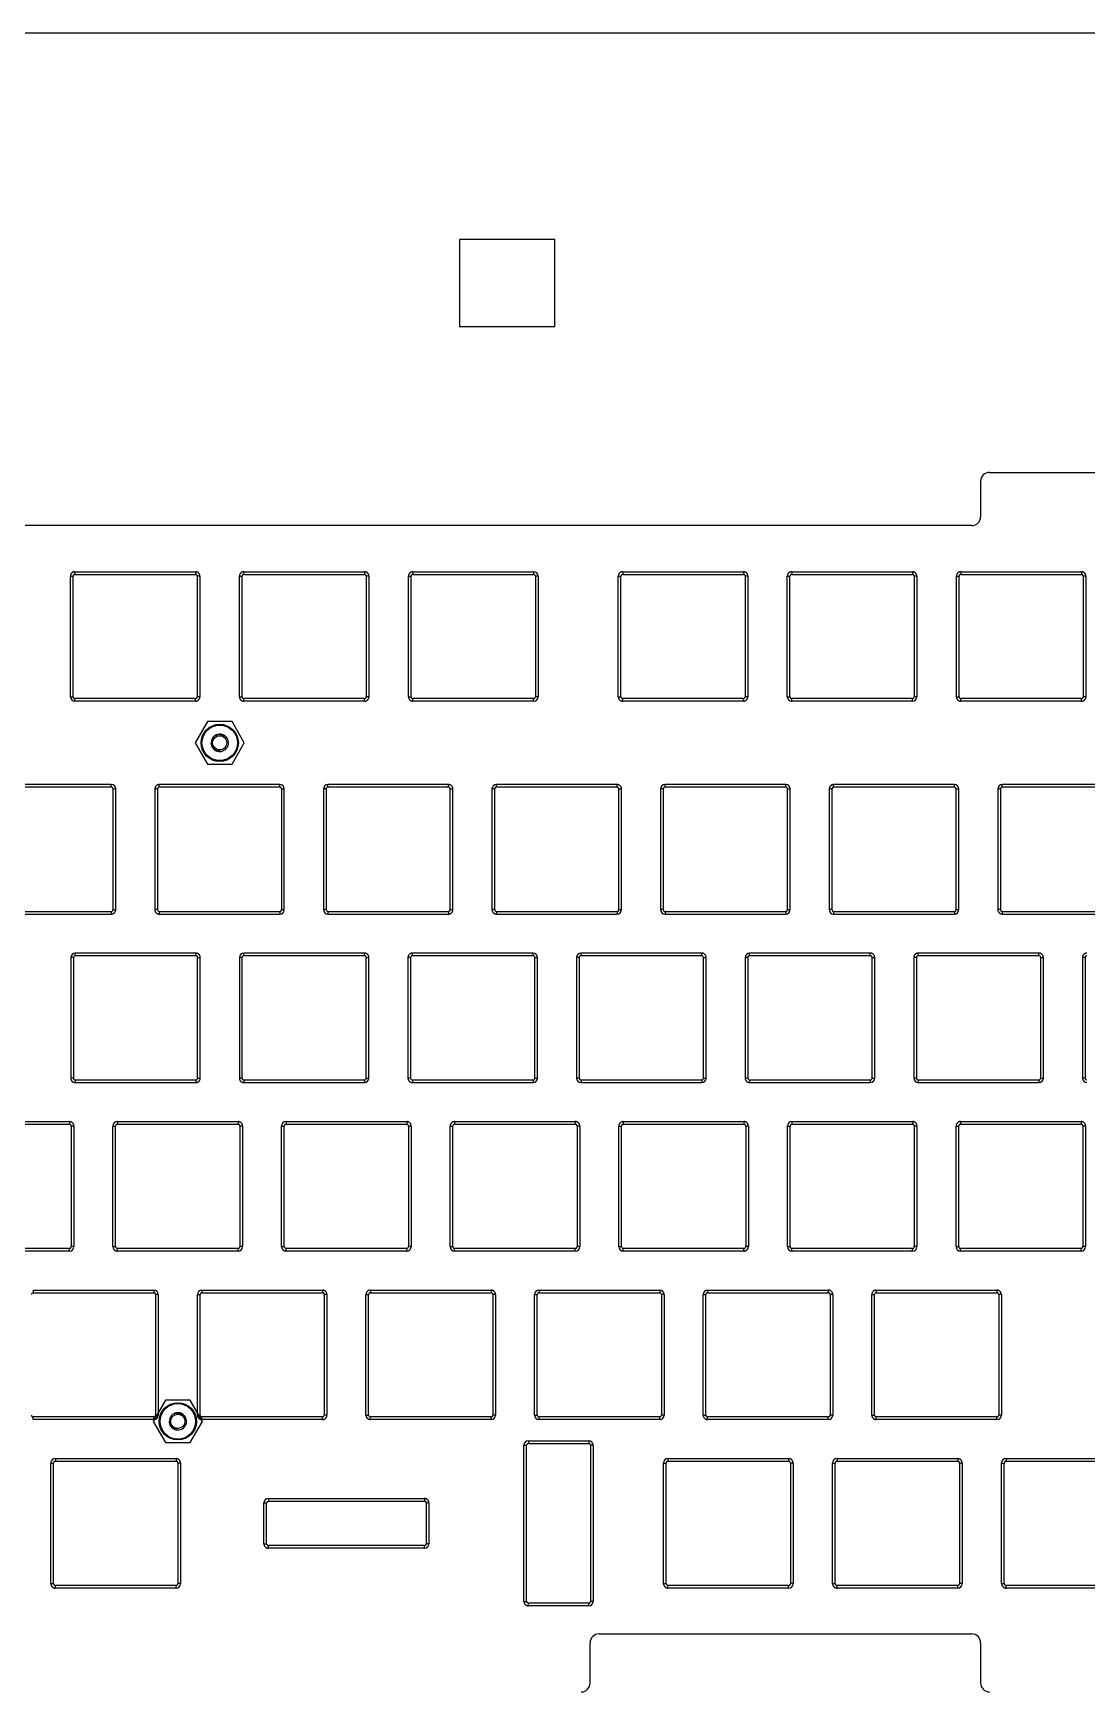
# Model space of a CAD drawing. Header units: inches. Extents: x -64 to 911, y 30 to 355.
# Drawn here: x 638.3 to 757.1, y 168.3 to 355.3 of the extents above; entities that cross this region are included whole.
import ezdxf

# ---------------------------------------------------------------- set-up
doc = ezdxf.new("R2010")
doc.units = ezdxf.units.IN
doc.layers.add('DEFAULT_2', color=8, linetype='Continuous')

msp = doc.modelspace()

# ---------------------------------------------------------------- linework, layer by layer
for p, q in [((746.09, 305.82), (808.09, 305.82)), ((745.09, 304.82), (745.09, 300.82)), ((656.59, 299.82), (611.09, 299.82)), ((744.09, 299.82), (656.59, 299.82)), ((642.52, 280.52), (642.52, 294.12)), ((642.52, 294.12), (642.82, 294.12)), ((642.82, 280.52), (642.82, 294.12)), ((643.02, 294.62), (643.02, 294.32)), ((643.02, 294.62), (656.62, 294.62)), ((643.02, 294.32), (656.62, 294.32)), ((656.62, 294.62), (656.62, 294.32)), ((656.82, 294.12), (656.82, 280.52)), ((657.12, 294.12), (656.82, 294.12)), ((657.12, 294.12), (657.12, 280.52)), ((661.57, 280.52), (661.57, 294.12)), ((661.57, 294.12), (661.87, 294.12)), ((661.87, 280.52), (661.87, 294.12)), ((662.07, 294.62), (662.07, 294.32)), ((662.07, 294.62), (675.67, 294.62)), ((662.07, 294.32), (675.67, 294.32)), ((675.67, 294.62), (675.67, 294.32)), ((675.87, 294.12), (675.87, 280.52)), ((676.17, 294.12), (675.87, 294.12)), ((676.17, 294.12), (676.17, 280.52)), ((680.62, 280.52), (680.62, 294.12)), ((680.62, 294.12), (680.92, 294.12)), ((680.92, 280.52), (680.92, 294.12)), ((681.12, 294.62), (681.12, 294.32)), ((681.12, 294.62), (694.72, 294.62)), ((681.12, 294.32), (694.72, 294.32)), ((694.72, 294.62), (694.72, 294.32)), ((694.92, 294.12), (694.92, 280.52)), ((695.22, 294.12), (694.92, 294.12)), ((695.22, 294.12), (695.22, 280.52)), ((704.26, 280.52), (704.26, 294.12)), ((704.26, 294.12), (704.56, 294.12)), ((704.56, 280.52), (704.56, 294.12)), ((704.76, 294.62), (704.76, 294.32)), ((704.76, 294.62), (718.36, 294.62)), ((704.76, 294.32), (718.36, 294.32)), ((718.36, 294.62), (718.36, 294.32)), ((718.56, 294.12), (718.56, 280.52)), ((718.86, 294.12), (718.56, 294.12)), ((718.86, 294.12), (718.86, 280.52)), ((723.31, 280.52), (723.31, 294.12)), ((723.31, 294.12), (723.61, 294.12)), ((723.61, 280.52), (723.61, 294.12)), ((723.81, 294.62), (723.81, 294.32)), ((723.81, 294.62), (737.41, 294.62)), ((723.81, 294.32), (737.41, 294.32)), ((737.41, 294.62), (737.41, 294.32)), ((737.91, 294.12), (737.61, 294.12)), ((737.61, 294.12), (737.61, 280.52)), ((737.91, 294.12), (737.91, 280.52)), ((742.36, 294.12), (742.66, 294.12)), ((742.36, 280.52), (742.36, 294.12)), ((742.66, 280.52), (742.66, 294.12)), ((742.86, 294.62), (756.46, 294.62)), ((742.86, 294.62), (742.86, 294.32)), ((742.86, 294.32), (756.46, 294.32)), ((756.46, 294.62), (756.46, 294.32)), ((756.96, 294.12), (756.66, 294.12)), ((756.66, 294.12), (756.66, 280.52)), ((756.96, 294.12), (756.96, 280.52)), ((642.52, 280.52), (642.82, 280.52)), ((643.02, 280.02), (643.02, 280.32)), ((656.62, 280.32), (643.02, 280.32)), ((656.62, 280.02), (643.02, 280.02)), ((656.62, 280.02), (656.62, 280.32)), ((657.12, 280.52), (656.82, 280.52)), ((661.57, 280.52), (661.87, 280.52)), ((662.07, 280.02), (662.07, 280.32)), ((675.67, 280.32), (662.07, 280.32)), ((675.67, 280.02), (662.07, 280.02)), ((675.67, 280.02), (675.67, 280.32)), ((676.17, 280.52), (675.87, 280.52)), ((680.62, 280.52), (680.92, 280.52)), ((681.12, 280.02), (681.12, 280.32)), ((694.72, 280.32), (681.12, 280.32)), ((694.72, 280.02), (681.12, 280.02)), ((694.72, 280.02), (694.72, 280.32)), ((695.22, 280.52), (694.92, 280.52)), ((704.26, 280.52), (704.56, 280.52)), ((704.76, 280.02), (704.76, 280.32)), ((718.36, 280.32), (704.76, 280.32)), ((718.36, 280.02), (704.76, 280.02)), ((718.36, 280.02), (718.36, 280.32)), ((718.86, 280.52), (718.56, 280.52)), ((723.31, 280.52), (723.61, 280.52)), ((737.41, 280.32), (723.81, 280.32)), ((723.81, 280.02), (723.81, 280.32)), ((737.41, 280.02), (723.81, 280.02)), ((737.41, 280.02), (737.41, 280.32)), ((737.91, 280.52), (737.61, 280.52)), ((742.36, 280.52), (742.66, 280.52)), ((756.46, 280.32), (742.86, 280.32)), ((742.86, 280.02), (742.86, 280.32)), ((756.46, 280.02), (742.86, 280.02)), ((756.46, 280.02), (756.46, 280.32)), ((756.96, 280.52), (756.66, 280.52)), ((647.13, 270.62), (633.53, 270.62)), ((647.13, 270.32), (633.53, 270.32)), ((647.13, 270.32), (647.13, 270.62)), ((647.33, 256.52), (647.33, 270.12)), ((647.33, 270.12), (647.63, 270.12)), ((647.63, 256.52), (647.63, 270.12)), ((652.03, 270.12), (652.03, 256.52)), ((652.33, 270.12), (652.03, 270.12)), ((652.33, 270.12), (652.33, 256.52)), ((652.53, 270.32), (652.53, 270.62)), ((666.13, 270.62), (652.53, 270.62)), ((666.13, 270.32), (652.53, 270.32)), ((666.13, 270.32), (666.13, 270.62)), ((666.33, 256.52), (666.33, 270.12)), ((666.33, 270.12), (666.63, 270.12)), ((666.63, 256.52), (666.63, 270.12)), ((671.03, 270.12), (671.03, 256.52)), ((671.33, 270.12), (671.03, 270.12)), ((671.33, 270.12), (671.33, 256.52)), ((671.53, 270.32), (671.53, 270.62)), ((685.13, 270.62), (671.53, 270.62)), ((685.13, 270.32), (671.53, 270.32)), ((685.13, 270.32), (685.13, 270.62)), ((685.33, 256.52), (685.33, 270.12)), ((685.33, 270.12), (685.63, 270.12)), ((685.63, 256.52), (685.63, 270.12)), ((690.03, 270.12), (690.03, 256.52)), ((690.33, 270.12), (690.03, 270.12)), ((690.33, 270.12), (690.33, 256.52)), ((690.53, 270.32), (690.53, 270.62)), ((704.13, 270.62), (690.53, 270.62)), ((704.13, 270.32), (690.53, 270.32)), ((704.13, 270.32), (704.13, 270.62)), ((704.33, 256.52), (704.33, 270.12)), ((704.33, 270.12), (704.63, 270.12)), ((704.63, 256.52), (704.63, 270.12)), ((709.33, 270.12), (709.03, 270.12)), ((709.03, 270.12), (709.03, 256.52)), ((709.33, 270.12), (709.33, 256.52)), ((723.13, 270.62), (709.53, 270.62)), ((709.53, 270.32), (709.53, 270.62)), ((723.13, 270.32), (709.53, 270.32)), ((723.13, 270.32), (723.13, 270.62)), ((723.33, 270.12), (723.63, 270.12)), ((723.33, 256.52), (723.33, 270.12)), ((723.63, 256.52), (723.63, 270.12)), ((728.33, 270.12), (728.03, 270.12)), ((728.03, 270.12), (728.03, 256.52)), ((728.33, 270.12), (728.33, 256.52)), ((742.13, 270.62), (728.53, 270.62)), ((728.53, 270.32), (728.53, 270.62)), ((742.13, 270.32), (728.53, 270.32)), ((742.13, 270.32), (742.13, 270.62)), ((742.33, 270.12), (742.63, 270.12)), ((742.33, 256.52), (742.33, 270.12)), ((742.63, 256.52), (742.63, 270.12)), ((747.33, 270.12), (747.03, 270.12)), ((747.03, 270.12), (747.03, 256.52)), ((747.33, 270.12), (747.33, 256.52)), ((761.13, 270.62), (747.53, 270.62)), ((747.53, 270.32), (747.53, 270.62)), ((761.13, 270.32), (747.53, 270.32)), ((633.53, 256.32), (647.13, 256.32)), ((647.13, 256.32), (647.13, 256.02)), ((647.33, 256.52), (647.63, 256.52)), ((652.33, 256.52), (652.03, 256.52)), ((652.53, 256.32), (652.53, 256.02)), ((652.53, 256.32), (666.13, 256.32)), ((666.13, 256.32), (666.13, 256.02)), ((666.33, 256.52), (666.63, 256.52)), ((671.33, 256.52), (671.03, 256.52)), ((671.53, 256.32), (671.53, 256.02)), ((671.53, 256.32), (685.13, 256.32)), ((685.13, 256.32), (685.13, 256.02)), ((685.33, 256.52), (685.63, 256.52)), ((690.33, 256.52), (690.03, 256.52)), ((690.53, 256.32), (690.53, 256.02)), ((690.53, 256.32), (704.13, 256.32)), ((704.13, 256.32), (704.13, 256.02)), ((704.33, 256.52), (704.63, 256.52)), ((709.33, 256.52), (709.03, 256.52)), ((709.53, 256.32), (723.13, 256.32)), ((709.53, 256.32), (709.53, 256.02)), ((723.13, 256.32), (723.13, 256.02)), ((723.33, 256.52), (723.63, 256.52)), ((728.33, 256.52), (728.03, 256.52)), ((728.53, 256.32), (742.13, 256.32)), ((728.53, 256.32), (728.53, 256.02)), ((742.13, 256.32), (742.13, 256.02)), ((742.33, 256.52), (742.63, 256.52)), ((747.33, 256.52), (747.03, 256.52)), ((747.53, 256.32), (761.13, 256.32)), ((747.53, 256.32), (747.53, 256.02)), ((633.53, 256.02), (647.13, 256.02)), ((652.53, 256.02), (666.13, 256.02)), ((671.53, 256.02), (685.13, 256.02)), ((690.53, 256.02), (704.13, 256.02)), ((709.53, 256.02), (723.13, 256.02)), ((728.53, 256.02), (742.13, 256.02)), ((747.53, 256.02), (761.13, 256.02)), ((642.56, 251.12), (642.56, 237.52)), ((642.86, 251.12), (642.56, 251.12)), ((642.86, 251.12), (642.86, 237.52)), ((643.06, 251.32), (643.06, 251.62)), ((656.66, 251.62), (643.06, 251.62)), ((656.66, 251.32), (643.06, 251.32)), ((656.66, 251.32), (656.66, 251.62)), ((656.86, 237.52), (656.86, 251.12)), ((656.86, 251.12), (657.16, 251.12)), ((657.16, 237.52), (657.16, 251.12)), ((661.56, 251.12), (661.56, 237.52)), ((661.86, 251.12), (661.56, 251.12)), ((661.86, 251.12), (661.86, 237.52)), ((662.06, 251.32), (662.06, 251.62)), ((675.66, 251.62), (662.06, 251.62)), ((675.66, 251.32), (662.06, 251.32)), ((675.66, 251.32), (675.66, 251.62)), ((675.86, 237.52), (675.86, 251.12)), ((675.86, 251.12), (676.16, 251.12)), ((676.16, 237.52), (676.16, 251.12)), ((680.56, 251.12), (680.56, 237.52)), ((680.86, 251.12), (680.56, 251.12)), ((680.86, 251.12), (680.86, 237.52)), ((681.06, 251.32), (681.06, 251.62)), ((694.66, 251.62), (681.06, 251.62)), ((694.66, 251.32), (681.06, 251.32)), ((694.66, 251.32), (694.66, 251.62)), ((694.86, 237.52), (694.86, 251.12)), ((694.86, 251.12), (695.16, 251.12)), ((695.16, 237.52), (695.16, 251.12)), ((699.86, 251.12), (699.56, 251.12)), ((699.56, 251.12), (699.56, 237.52)), ((699.86, 251.12), (699.86, 237.52)), ((713.66, 251.62), (700.06, 251.62)), ((700.06, 251.32), (700.06, 251.62)), ((713.66, 251.32), (700.06, 251.32)), ((713.66, 251.32), (713.66, 251.62)), ((713.86, 251.12), (714.16, 251.12)), ((713.86, 237.52), (713.86, 251.12)), ((714.16, 237.52), (714.16, 251.12)), ((718.86, 251.12), (718.56, 251.12)), ((718.56, 251.12), (718.56, 237.52)), ((718.86, 251.12), (718.86, 237.52)), ((732.66, 251.62), (719.06, 251.62)), ((719.06, 251.32), (719.06, 251.62)), ((732.66, 251.32), (719.06, 251.32)), ((732.66, 251.32), (732.66, 251.62)), ((732.86, 251.12), (733.16, 251.12)), ((732.86, 237.52), (732.86, 251.12)), ((733.16, 237.52), (733.16, 251.12)), ((737.86, 251.12), (737.56, 251.12)), ((737.56, 251.12), (737.56, 237.52)), ((737.86, 251.12), (737.86, 237.52)), ((751.66, 251.62), (738.06, 251.62)), ((738.06, 251.32), (738.06, 251.62)), ((751.66, 251.32), (738.06, 251.32)), ((751.66, 251.32), (751.66, 251.62)), ((751.86, 251.12), (752.16, 251.12)), ((751.86, 237.52), (751.86, 251.12)), ((752.16, 237.52), (752.16, 251.12)), ((756.86, 251.12), (756.56, 251.12)), ((756.56, 251.12), (756.56, 237.52)), ((756.86, 251.12), (756.86, 237.52)), ((642.86, 237.52), (642.56, 237.52)), ((656.86, 237.52), (657.16, 237.52)), ((661.86, 237.52), (661.56, 237.52)), ((675.86, 237.52), (676.16, 237.52)), ((680.86, 237.52), (680.56, 237.52)), ((694.86, 237.52), (695.16, 237.52)), ((699.86, 237.52), (699.56, 237.52)), ((713.86, 237.52), (714.16, 237.52)), ((718.86, 237.52), (718.56, 237.52)), ((732.86, 237.52), (733.16, 237.52)), ((737.86, 237.52), (737.56, 237.52)), ((751.86, 237.52), (752.16, 237.52)), ((756.86, 237.52), (756.56, 237.52)), ((643.06, 237.32), (643.06, 237.02)), ((643.06, 237.32), (656.66, 237.32)), ((643.06, 237.02), (656.66, 237.02)), ((656.66, 237.32), (656.66, 237.02)), ((662.06, 237.32), (662.06, 237.02)), ((662.06, 237.32), (675.66, 237.32)), ((662.06, 237.02), (675.66, 237.02)), ((675.66, 237.32), (675.66, 237.02)), ((681.06, 237.32), (694.66, 237.32)), ((681.06, 237.32), (681.06, 237.02)), ((681.06, 237.02), (694.66, 237.02)), ((694.66, 237.32), (694.66, 237.02)), ((700.06, 237.32), (713.66, 237.32)), ((700.06, 237.32), (700.06, 237.02)), ((700.06, 237.02), (713.66, 237.02)), ((713.66, 237.32), (713.66, 237.02)), ((719.06, 237.32), (732.66, 237.32)), ((719.06, 237.32), (719.06, 237.02)), ((719.06, 237.02), (732.66, 237.02)), ((732.66, 237.32), (732.66, 237.02)), ((738.06, 237.32), (751.66, 237.32)), ((738.06, 237.32), (738.06, 237.02)), ((738.06, 237.02), (751.66, 237.02)), ((751.66, 237.32), (751.66, 237.02)), ((628.82, 232.62), (642.42, 232.62)), ((628.82, 232.32), (642.42, 232.32)), ((642.42, 232.62), (642.42, 232.32)), ((642.62, 232.12), (642.62, 218.52)), ((642.92, 232.12), (642.62, 232.12)), ((642.92, 232.12), (642.92, 218.52)), ((647.32, 218.52), (647.32, 232.12)), ((647.32, 232.12), (647.62, 232.12)), ((647.62, 218.52), (647.62, 232.12)), ((647.82, 232.62), (647.82, 232.32)), ((647.82, 232.62), (661.42, 232.62)), ((647.82, 232.32), (661.42, 232.32)), ((661.42, 232.62), (661.42, 232.32)), ((661.62, 232.12), (661.62, 218.52)), ((661.92, 232.12), (661.62, 232.12)), ((661.92, 232.12), (661.92, 218.52)), ((666.32, 218.52), (666.32, 232.12)), ((666.32, 232.12), (666.62, 232.12)), ((666.62, 218.52), (666.62, 232.12)), ((666.82, 232.62), (666.82, 232.32)), ((666.82, 232.62), (680.42, 232.62)), ((666.82, 232.32), (680.42, 232.32)), ((680.42, 232.62), (680.42, 232.32)), ((680.92, 232.12), (680.62, 232.12)), ((680.62, 232.12), (680.62, 218.52)), ((680.92, 232.12), (680.92, 218.52)), ((685.32, 232.12), (685.62, 232.12)), ((685.32, 218.52), (685.32, 232.12)), ((685.62, 218.52), (685.62, 232.12)), ((685.82, 232.62), (699.42, 232.62)), ((685.82, 232.62), (685.82, 232.32)), ((685.82, 232.32), (699.42, 232.32)), ((699.42, 232.62), (699.42, 232.32)), ((699.92, 232.12), (699.62, 232.12)), ((699.62, 232.12), (699.62, 218.52)), ((699.92, 232.12), (699.92, 218.52)), ((704.32, 232.12), (704.62, 232.12)), ((704.32, 218.52), (704.32, 232.12)), ((704.62, 218.52), (704.62, 232.12)), ((704.82, 232.62), (718.42, 232.62)), ((704.82, 232.62), (704.82, 232.32)), ((704.82, 232.32), (718.42, 232.32)), ((718.42, 232.62), (718.42, 232.32)), ((718.92, 232.12), (718.62, 232.12)), ((718.62, 232.12), (718.62, 218.52)), ((718.92, 232.12), (718.92, 218.52)), ((723.32, 232.12), (723.62, 232.12)), ((723.32, 218.52), (723.32, 232.12)), ((723.62, 218.52), (723.62, 232.12)), ((723.82, 232.62), (737.42, 232.62)), ((723.82, 232.62), (723.82, 232.32)), ((723.82, 232.32), (737.42, 232.32)), ((737.42, 232.62), (737.42, 232.32)), ((737.92, 232.12), (737.62, 232.12)), ((737.62, 232.12), (737.62, 218.52)), ((737.92, 232.12), (737.92, 218.52)), ((742.32, 232.12), (742.62, 232.12)), ((742.32, 218.52), (742.32, 232.12)), ((742.62, 218.52), (742.62, 232.12)), ((742.82, 232.62), (756.42, 232.62)), ((742.82, 232.62), (742.82, 232.32)), ((742.82, 232.32), (756.42, 232.32)), ((756.42, 232.62), (756.42, 232.32)), ((756.92, 232.12), (756.62, 232.12)), ((756.62, 232.12), (756.62, 218.52)), ((756.92, 232.12), (756.92, 218.52)), ((642.42, 218.32), (628.82, 218.32)), ((642.42, 218.02), (628.82, 218.02)), ((642.42, 218.02), (642.42, 218.32)), ((642.92, 218.52), (642.62, 218.52)), ((647.32, 218.52), (647.62, 218.52)), ((647.82, 218.02), (647.82, 218.32)), ((661.42, 218.32), (647.82, 218.32)), ((661.42, 218.02), (647.82, 218.02)), ((661.42, 218.02), (661.42, 218.32)), ((661.92, 218.52), (661.62, 218.52)), ((666.32, 218.52), (666.62, 218.52)), ((680.42, 218.32), (666.82, 218.32)), ((666.82, 218.02), (666.82, 218.32)), ((680.42, 218.02), (666.82, 218.02)), ((680.42, 218.02), (680.42, 218.32)), ((680.92, 218.52), (680.62, 218.52)), ((685.32, 218.52), (685.62, 218.52)), ((699.42, 218.32), (685.82, 218.32)), ((685.82, 218.02), (685.82, 218.32)), ((699.42, 218.02), (685.82, 218.02)), ((699.42, 218.02), (699.42, 218.32)), ((699.92, 218.52), (699.62, 218.52)), ((704.32, 218.52), (704.62, 218.52)), ((718.42, 218.32), (704.82, 218.32)), ((704.82, 218.02), (704.82, 218.32)), ((718.42, 218.02), (704.82, 218.02)), ((718.42, 218.02), (718.42, 218.32)), ((718.92, 218.52), (718.62, 218.52)), ((723.32, 218.52), (723.62, 218.52)), ((737.42, 218.32), (723.82, 218.32)), ((723.82, 218.02), (723.82, 218.32)), ((737.42, 218.02), (723.82, 218.02)), ((737.42, 218.02), (737.42, 218.32)), ((737.92, 218.52), (737.62, 218.52)), ((742.32, 218.52), (742.62, 218.52)), ((756.42, 218.32), (742.82, 218.32)), ((742.82, 218.02), (742.82, 218.32)), ((756.42, 218.02), (742.82, 218.02)), ((756.42, 218.02), (756.42, 218.32)), ((756.92, 218.52), (756.62, 218.52)), ((638.33, 213.62), (638.33, 213.32)), ((638.33, 213.62), (651.93, 213.62)), ((638.33, 213.32), (651.93, 213.32)), ((651.93, 213.62), (651.93, 213.32)), ((657.33, 213.62), (670.93, 213.62)), ((657.33, 213.62), (657.33, 213.32)), ((657.33, 213.32), (670.93, 213.32)), ((670.93, 213.62), (670.93, 213.32)), ((676.33, 213.62), (689.93, 213.62)), ((676.33, 213.62), (676.33, 213.32)), ((676.33, 213.32), (689.93, 213.32)), ((689.93, 213.62), (689.93, 213.32)), ((695.33, 213.62), (708.93, 213.62)), ((695.33, 213.62), (695.33, 213.32)), ((695.33, 213.32), (708.93, 213.32)), ((708.93, 213.62), (708.93, 213.32)), ((714.33, 213.62), (727.93, 213.62)), ((714.33, 213.62), (714.33, 213.32)), ((714.33, 213.32), (727.93, 213.32)), ((727.93, 213.62), (727.93, 213.32)), ((733.33, 213.62), (746.93, 213.62)), ((733.33, 213.62), (733.33, 213.32)), ((733.33, 213.32), (746.93, 213.32)), ((746.93, 213.62), (746.93, 213.32)), ((652.43, 213.12), (652.13, 213.12)), ((652.13, 213.12), (652.13, 199.52)), ((652.43, 213.12), (652.43, 199.52)), ((656.83, 213.12), (657.13, 213.12)), ((656.83, 199.52), (656.83, 213.12)), ((657.13, 199.52), (657.13, 213.12)), ((671.43, 213.12), (671.13, 213.12)), ((671.13, 213.12), (671.13, 199.52)), ((671.43, 213.12), (671.43, 199.52)), ((675.83, 213.12), (676.13, 213.12)), ((675.83, 199.52), (675.83, 213.12)), ((676.13, 199.52), (676.13, 213.12)), ((690.43, 213.12), (690.13, 213.12)), ((690.13, 213.12), (690.13, 199.52)), ((690.43, 213.12), (690.43, 199.52)), ((694.83, 213.12), (695.13, 213.12)), ((694.83, 199.52), (694.83, 213.12)), ((695.13, 199.52), (695.13, 213.12)), ((709.43, 213.12), (709.13, 213.12)), ((709.13, 213.12), (709.13, 199.52)), ((709.43, 213.12), (709.43, 199.52)), ((713.83, 213.12), (714.13, 213.12)), ((713.83, 199.52), (713.83, 213.12)), ((714.13, 199.52), (714.13, 213.12)), ((728.43, 213.12), (728.13, 213.12)), ((728.13, 213.12), (728.13, 199.52)), ((728.43, 213.12), (728.43, 199.52)), ((732.83, 213.12), (733.13, 213.12)), ((732.83, 199.52), (732.83, 213.12)), ((733.13, 199.52), (733.13, 213.12)), ((747.43, 213.12), (747.13, 213.12)), ((747.13, 213.12), (747.13, 199.52)), ((747.43, 213.12), (747.43, 199.52)), ((651.93, 199.32), (638.33, 199.32)), ((638.33, 199.02), (638.33, 199.32)), ((651.93, 199.02), (638.33, 199.02)), ((651.93, 199.02), (651.93, 199.32)), ((652.43, 199.52), (652.13, 199.52)), ((656.83, 199.52), (657.13, 199.52)), ((670.93, 199.32), (657.33, 199.32)), ((657.33, 199.02), (657.33, 199.32)), ((670.93, 199.02), (657.33, 199.02)), ((670.93, 199.02), (670.93, 199.32)), ((671.43, 199.52), (671.13, 199.52)), ((675.83, 199.52), (676.13, 199.52)), ((689.93, 199.32), (676.33, 199.32)), ((676.33, 199.02), (676.33, 199.32)), ((689.93, 199.02), (676.33, 199.02)), ((689.93, 199.02), (689.93, 199.32)), ((690.43, 199.52), (690.13, 199.52)), ((694.83, 199.52), (695.13, 199.52)), ((708.93, 199.32), (695.33, 199.32)), ((695.33, 199.02), (695.33, 199.32)), ((708.93, 199.02), (695.33, 199.02)), ((708.93, 199.02), (708.93, 199.32)), ((709.43, 199.52), (709.13, 199.52)), ((713.83, 199.52), (714.13, 199.52)), ((727.93, 199.32), (714.33, 199.32)), ((714.33, 199.02), (714.33, 199.32)), ((727.93, 199.02), (714.33, 199.02)), ((727.93, 199.02), (727.93, 199.32)), ((728.43, 199.52), (728.13, 199.52)), ((732.83, 199.52), (733.13, 199.52)), ((746.93, 199.32), (733.33, 199.32)), ((733.33, 199.02), (733.33, 199.32)), ((746.93, 199.02), (733.33, 199.02)), ((746.93, 199.02), (746.93, 199.32)), ((747.43, 199.52), (747.13, 199.52)), ((694.13, 196.62), (700.93, 196.62)), ((694.13, 196.62), (694.13, 196.32)), ((700.93, 196.62), (700.93, 196.32)), ((640.83, 194.62), (654.43, 194.62)), ((640.83, 194.62), (640.83, 194.32)), ((654.43, 194.62), (654.43, 194.32)), ((693.63, 196.12), (693.93, 196.12)), ((693.63, 178.52), (693.63, 196.12)), ((693.93, 178.52), (693.93, 196.12)), ((694.13, 196.32), (700.93, 196.32)), ((701.43, 196.12), (701.13, 196.12)), ((701.13, 196.12), (701.13, 178.52)), ((701.43, 196.12), (701.43, 178.52)), ((709.86, 194.62), (723.46, 194.62)), ((709.86, 194.62), (709.86, 194.32)), ((723.46, 194.62), (723.46, 194.32)), ((728.91, 194.62), (742.51, 194.62)), ((728.91, 194.62), (728.91, 194.32)), ((742.51, 194.62), (742.51, 194.32)), ((747.96, 194.62), (761.56, 194.62)), ((747.96, 194.62), (747.96, 194.32)), ((640.33, 194.12), (640.63, 194.12)), ((640.33, 180.52), (640.33, 194.12)), ((640.63, 180.52), (640.63, 194.12)), ((640.83, 194.32), (654.43, 194.32)), ((654.93, 194.12), (654.63, 194.12)), ((654.63, 194.12), (654.63, 180.52)), ((654.93, 194.12), (654.93, 180.52)), ((709.36, 194.12), (709.66, 194.12)), ((709.36, 180.52), (709.36, 194.12)), ((709.66, 180.52), (709.66, 194.12)), ((709.86, 194.32), (723.46, 194.32)), ((723.96, 194.12), (723.66, 194.12)), ((723.66, 194.12), (723.66, 180.52)), ((723.96, 194.12), (723.96, 180.52)), ((728.41, 194.12), (728.71, 194.12)), ((728.41, 180.52), (728.41, 194.12)), ((728.71, 180.52), (728.71, 194.12)), ((728.91, 194.32), (742.51, 194.32)), ((743.01, 194.12), (742.71, 194.12)), ((742.71, 194.12), (742.71, 180.52)), ((743.01, 194.12), (743.01, 180.52)), ((747.46, 194.12), (747.76, 194.12)), ((747.46, 180.52), (747.46, 194.12)), ((747.76, 180.52), (747.76, 194.12)), ((747.96, 194.32), (761.56, 194.32)), ((664.33, 189.62), (664.63, 189.62)), ((664.33, 185.02), (664.33, 189.62)), ((664.63, 185.02), (664.63, 189.62)), ((664.83, 190.12), (682.43, 190.12)), ((664.83, 190.12), (664.83, 189.82)), ((664.83, 189.82), (682.43, 189.82)), ((682.43, 190.12), (682.43, 189.82)), ((682.93, 189.62), (682.63, 189.62)), ((682.63, 189.62), (682.63, 185.02)), ((682.93, 189.62), (682.93, 185.02)), ((664.33, 185.02), (664.63, 185.02)), ((682.43, 184.82), (664.83, 184.82)), ((664.83, 184.52), (664.83, 184.82)), ((682.43, 184.52), (664.83, 184.52)), ((682.43, 184.52), (682.43, 184.82)), ((682.93, 185.02), (682.63, 185.02)), ((640.33, 180.52), (640.63, 180.52)), ((654.43, 180.32), (640.83, 180.32)), ((640.83, 180.02), (640.83, 180.32)), ((654.43, 180.02), (640.83, 180.02)), ((654.43, 180.02), (654.43, 180.32)), ((654.93, 180.52), (654.63, 180.52)), ((709.36, 180.52), (709.66, 180.52)), ((723.46, 180.32), (709.86, 180.32)), ((709.86, 180.02), (709.86, 180.32)), ((723.46, 180.02), (709.86, 180.02)), ((723.46, 180.02), (723.46, 180.32)), ((723.96, 180.52), (723.66, 180.52)), ((728.41, 180.52), (728.71, 180.52)), ((742.51, 180.32), (728.91, 180.32)), ((728.91, 180.02), (728.91, 180.32)), ((742.51, 180.02), (728.91, 180.02)), ((742.51, 180.02), (742.51, 180.32)), ((743.01, 180.52), (742.71, 180.52)), ((747.46, 180.52), (747.76, 180.52)), ((761.56, 180.32), (747.96, 180.32)), ((747.96, 180.02), (747.96, 180.32)), ((761.56, 180.02), (747.96, 180.02)), ((693.63, 178.52), (693.93, 178.52)), ((700.93, 178.32), (694.13, 178.32)), ((694.13, 178.02), (694.13, 178.32)), ((700.93, 178.02), (694.13, 178.02)), ((700.93, 178.02), (700.93, 178.32)), ((701.43, 178.52), (701.13, 178.52)), ((702.09, 174.85), (744.09, 174.85)), ((701.09, 169.32), (701.09, 173.85)), ((745.09, 173.85), (745.09, 169.32))]:
    msp.add_line(p, q)
for points in [[(450.36, 29.51), (911.18, 29.51), (911.18, 355.34), (450.36, 355.34)], [(686.36, 322.26), (697.12, 322.26), (697.12, 332.07), (686.36, 332.07)]]:
    msp.add_lwpolyline(points, close=True)
for centre, radius, start, end in [((746.09, 304.82), 1, 90, 180), ((744.09, 300.82), 1, 270, 0), ((694.72, 294.12), 0.5, 360, 90), ((704.76, 294.12), 0.2, 90, 180), ((643.02, 280.52), 0.5, 180, 270), ((694.72, 280.52), 0.5, 270, 0), ((723.81, 280.52), 0.5, 180, 270), ((737.41, 280.52), 0.5, 270, 0), ((737.41, 280.52), 0.2, 270, 0), ((647.13, 270.12), 0.5, 0, 90), ((652.53, 270.12), 0.2, 90, 180), ((666.13, 270.12), 0.5, 360, 90), ((671.53, 270.12), 0.5, 90, 180), ((690.53, 270.12), 0.5, 90, 180), ((704.13, 270.12), 0.2, 0, 90), ((709.53, 270.12), 0.5, 90, 180), ((723.13, 270.12), 0.5, 360, 90), ((728.53, 270.12), 0.2, 90, 180), ((742.13, 270.12), 0.5, 360, 90), ((747.53, 270.12), 0.5, 90, 180), ((652.53, 256.52), 0.2, 180, 270), ((666.13, 256.52), 0.5, 270, 0), ((671.53, 256.52), 0.5, 180, 270), ((671.53, 256.52), 0.2, 180, 270), ((704.13, 256.52), 0.5, 270, 0), ((709.53, 256.52), 0.5, 180, 270), ((723.13, 256.52), 0.5, 270, 360), ((728.53, 256.52), 0.5, 180, 270), ((728.53, 256.52), 0.2, 180, 270), ((742.13, 256.52), 0.5, 270, 360), ((643.06, 251.12), 0.5, 90, 180), ((643.06, 251.12), 0.2, 90, 180), ((662.06, 251.12), 0.5, 90, 180), ((662.06, 251.12), 0.2, 90, 180), ((681.06, 251.12), 0.2, 90, 180), ((694.66, 251.12), 0.5, 0, 90), ((700.06, 251.12), 0.5, 90, 180), ((713.66, 251.12), 0.2, 0, 90), ((719.06, 251.12), 0.5, 90, 180), ((751.66, 251.12), 0.2, 0, 90), ((656.66, 237.52), 0.2, 270, 360), ((675.66, 237.52), 0.5, 270, 360), ((681.06, 237.52), 0.2, 180, 270), ((694.66, 237.52), 0.5, 270, 360), ((700.06, 237.52), 0.5, 180, 270), ((713.66, 237.52), 0.5, 270, 360), ((719.06, 237.52), 0.2, 180, 270), ((732.66, 237.52), 0.5, 270, 360), ((738.06, 237.52), 0.5, 180, 270), ((751.66, 237.52), 0.5, 270, 0), ((757.06, 237.52), 0.5, 180, 270), ((757.06, 237.52), 0.2, 180, 270), ((647.82, 232.12), 0.5, 90, 180), ((666.82, 232.12), 0.5, 90, 180), ((680.42, 232.12), 0.2, 0, 90), ((723.82, 232.12), 0.5, 90, 180), ((723.82, 232.12), 0.2, 90, 180), ((642.42, 218.52), 0.5, 270, 0), ((647.82, 218.52), 0.2, 180, 270), ((661.42, 218.52), 0.5, 270, 0), ((666.82, 218.52), 0.2, 180, 270), ((685.82, 218.52), 0.5, 180, 270), ((699.42, 218.52), 0.5, 270, 360), ((704.82, 218.52), 0.5, 180, 270), ((704.82, 218.52), 0.2, 180, 270), ((723.82, 218.52), 0.5, 180, 270), ((737.42, 218.52), 0.5, 270, 360), ((742.82, 218.52), 0.5, 180, 270), ((756.42, 218.52), 0.5, 270, 360), ((638.33, 213.12), 0.2, 90, 180), ((651.93, 213.12), 0.5, 0, 90), ((657.33, 213.12), 0.5, 90, 180), ((657.33, 213.12), 0.2, 90, 180), ((695.33, 213.12), 0.5, 90, 180), ((708.93, 213.12), 0.5, 0, 90), ((714.33, 213.12), 0.5, 90, 180), ((733.33, 213.12), 0.2, 90, 180), ((651.93, 199.52), 0.5, 270, 360), ((657.33, 199.52), 0.2, 180, 270), ((670.93, 199.52), 0.2, 270, 360), ((676.33, 199.52), 0.5, 180, 270), ((676.33, 199.52), 0.2, 180, 270), ((689.93, 199.52), 0.5, 270, 0), ((695.33, 199.52), 0.5, 180, 270), ((695.33, 199.52), 0.2, 180, 270), ((708.93, 199.52), 0.5, 270, 0), ((708.93, 199.52), 0.2, 270, 360), ((727.93, 199.52), 0.5, 270, 0), ((746.93, 199.52), 0.5, 270, 0), ((694.13, 196.12), 0.5, 90, 180), ((700.93, 196.12), 0.5, 360, 90), ((640.83, 194.12), 0.5, 90, 180), ((709.86, 194.12), 0.5, 90, 180), ((728.91, 194.12), 0.5, 90, 180), ((747.96, 194.12), 0.5, 90, 180), ((664.83, 189.62), 0.5, 90, 180), ((664.83, 189.62), 0.2, 90, 180), ((682.43, 185.02), 0.5, 270, 360), ((654.43, 180.52), 0.5, 270, 0), ((709.86, 180.52), 0.2, 180, 270), ((723.46, 180.52), 0.5, 270, 0), ((742.51, 180.52), 0.5, 270, 360), ((694.13, 178.52), 0.2, 180, 270), ((700.93, 178.52), 0.5, 270, 0), ((702.09, 173.85), 1, 90, 180), ((744.09, 173.85), 1, 0, 90), ((700.09, 169.32), 1, 270, 360), ((746.09, 169.32), 1, 180, 270)]:
    msp.add_arc(centre, radius, start, end)
for points, weights in [([(643.02, 294.62), (642.52, 294.62), (642.52, 294.12)], [1, 0.707106781187, 1]), ([(643.02, 294.32), (642.82, 294.32), (642.82, 294.12)], [1, 0.707106781187, 1]), ([(657.12, 294.12), (657.12, 294.62), (656.62, 294.62)], [1, 0.707106781187, 1]), ([(656.82, 294.12), (656.82, 294.32), (656.62, 294.32)], [1, 0.707106781187, 1]), ([(662.07, 294.62), (661.57, 294.62), (661.57, 294.12)], [1, 0.707106781187, 1]), ([(662.07, 294.32), (661.87, 294.32), (661.87, 294.12)], [1, 0.707106781187, 1]), ([(676.17, 294.12), (676.17, 294.62), (675.67, 294.62)], [1, 0.707106781187, 1]), ([(675.87, 294.12), (675.87, 294.32), (675.67, 294.32)], [1, 0.707106781187, 1]), ([(681.12, 294.62), (680.62, 294.62), (680.62, 294.12)], [1, 0.707106781187, 1]), ([(681.12, 294.32), (680.92, 294.32), (680.92, 294.12)], [1, 0.707106781187, 1]), ([(694.92, 294.12), (694.92, 294.32), (694.72, 294.32)], [1, 0.707106781187, 1]), ([(704.76, 294.62), (704.26, 294.62), (704.26, 294.12)], [1, 0.707106781187, 1]), ([(718.86, 294.12), (718.86, 294.62), (718.36, 294.62)], [1, 0.707106781187, 1]), ([(718.56, 294.12), (718.56, 294.32), (718.36, 294.32)], [1, 0.707106781187, 1]), ([(723.81, 294.62), (723.31, 294.62), (723.31, 294.12)], [1, 0.707106781187, 1]), ([(723.81, 294.32), (723.61, 294.32), (723.61, 294.12)], [1, 0.707106781187, 1]), ([(737.91, 294.12), (737.91, 294.62), (737.41, 294.62)], [1, 0.707106781187, 1]), ([(737.61, 294.12), (737.61, 294.32), (737.41, 294.32)], [1, 0.707106781187, 1]), ([(742.86, 294.62), (742.36, 294.62), (742.36, 294.12)], [1, 0.707106781187, 1]), ([(742.86, 294.32), (742.66, 294.32), (742.66, 294.12)], [1, 0.707106781187, 1]), ([(756.96, 294.12), (756.96, 294.62), (756.46, 294.62)], [1, 0.707106781187, 1]), ([(756.66, 294.12), (756.66, 294.32), (756.46, 294.32)], [1, 0.707106781187, 1]), ([(642.82, 280.52), (642.82, 280.32), (643.02, 280.32)], [1, 0.707106781187, 1]), ([(656.62, 280.02), (657.12, 280.02), (657.12, 280.52)], [1, 0.707106781187, 1]), ([(656.62, 280.32), (656.82, 280.32), (656.82, 280.52)], [1, 0.707106781187, 1]), ([(661.57, 280.52), (661.57, 280.02), (662.07, 280.02)], [1, 0.707106781187, 1]), ([(661.87, 280.52), (661.87, 280.32), (662.07, 280.32)], [1, 0.707106781187, 1]), ([(675.67, 280.02), (676.17, 280.02), (676.17, 280.52)], [1, 0.707106781187, 1]), ([(675.67, 280.32), (675.87, 280.32), (675.87, 280.52)], [1, 0.707106781187, 1]), ([(680.62, 280.52), (680.62, 280.02), (681.12, 280.02)], [1, 0.707106781187, 1]), ([(680.92, 280.52), (680.92, 280.32), (681.12, 280.32)], [1, 0.707106781187, 1]), ([(694.72, 280.32), (694.92, 280.32), (694.92, 280.52)], [1, 0.707106781187, 1]), ([(704.26, 280.52), (704.26, 280.02), (704.76, 280.02)], [1, 0.707106781187, 1]), ([(704.56, 280.52), (704.56, 280.32), (704.76, 280.32)], [1, 0.707106781187, 1]), ([(718.36, 280.02), (718.86, 280.02), (718.86, 280.52)], [1, 0.707106781187, 1]), ([(718.36, 280.32), (718.56, 280.32), (718.56, 280.52)], [1, 0.707106781187, 1]), ([(723.61, 280.52), (723.61, 280.32), (723.81, 280.32)], [1, 0.707106781187, 1]), ([(742.36, 280.52), (742.36, 280.02), (742.86, 280.02)], [1, 0.707106781187, 1]), ([(742.66, 280.52), (742.66, 280.32), (742.86, 280.32)], [1, 0.707106781187, 1]), ([(756.46, 280.02), (756.96, 280.02), (756.96, 280.52)], [1, 0.707106781187, 1]), ([(756.46, 280.32), (756.66, 280.32), (756.66, 280.52)], [1, 0.707106781187, 1]), ([(647.33, 270.12), (647.33, 270.32), (647.13, 270.32)], [1, 0.707106781187, 1]), ([(652.53, 270.62), (652.03, 270.62), (652.03, 270.12)], [1, 0.707106781187, 1]), ([(666.33, 270.12), (666.33, 270.32), (666.13, 270.32)], [1, 0.707106781187, 1]), ([(671.53, 270.32), (671.33, 270.32), (671.33, 270.12)], [1, 0.707106781187, 1]), ([(685.63, 270.12), (685.63, 270.62), (685.13, 270.62)], [1, 0.707106781186, 1]), ([(685.33, 270.12), (685.33, 270.32), (685.13, 270.32)], [1, 0.707106781187, 1]), ([(690.53, 270.32), (690.33, 270.32), (690.33, 270.12)], [1, 0.707106781187, 1]), ([(704.63, 270.12), (704.63, 270.62), (704.13, 270.62)], [1, 0.707106781285, 1]), ([(709.53, 270.32), (709.33, 270.32), (709.33, 270.12)], [1, 0.707106781187, 1]), ([(723.33, 270.12), (723.33, 270.32), (723.13, 270.32)], [1, 0.707106781187, 1]), ([(728.53, 270.62), (728.03, 270.62), (728.03, 270.12)], [1, 0.707106781186, 1]), ([(742.33, 270.12), (742.33, 270.32), (742.13, 270.32)], [1, 0.707106781187, 1]), ([(747.53, 270.32), (747.33, 270.32), (747.33, 270.12)], [1, 0.707106781187, 1]), ([(647.13, 256.02), (647.63, 256.02), (647.63, 256.52)], [1, 0.707106781187, 1]), ([(647.13, 256.32), (647.33, 256.32), (647.33, 256.52)], [1, 0.707106781187, 1]), ([(652.03, 256.52), (652.03, 256.02), (652.53, 256.02)], [1, 0.707106781187, 1]), ([(666.13, 256.32), (666.33, 256.32), (666.33, 256.52)], [1, 0.707106781187, 1]), ([(685.13, 256.02), (685.63, 256.02), (685.63, 256.52)], [1, 0.707106781186, 1]), ([(685.13, 256.32), (685.33, 256.32), (685.33, 256.52)], [1, 0.707106781187, 1]), ([(690.03, 256.52), (690.03, 256.02), (690.53, 256.02)], [1, 0.707106781285, 1]), ([(690.33, 256.52), (690.33, 256.32), (690.53, 256.32)], [1, 0.707106781187, 1]), ([(704.13, 256.32), (704.33, 256.32), (704.33, 256.52)], [1, 0.707106781187, 1]), ([(709.33, 256.52), (709.33, 256.32), (709.53, 256.32)], [1, 0.707106781187, 1]), ([(723.13, 256.32), (723.33, 256.32), (723.33, 256.52)], [1, 0.707106781187, 1]), ([(742.13, 256.32), (742.33, 256.32), (742.33, 256.52)], [1, 0.707106781187, 1]), ([(747.03, 256.52), (747.03, 256.02), (747.53, 256.02)], [1, 0.707106781285, 1]), ([(747.33, 256.52), (747.33, 256.32), (747.53, 256.32)], [1, 0.707106781187, 1]), ([(657.16, 251.12), (657.16, 251.62), (656.66, 251.62)], [1, 0.70710678119, 1]), ([(656.86, 251.12), (656.86, 251.32), (656.66, 251.32)], [1, 0.707106781187, 1]), ([(676.16, 251.12), (676.16, 251.62), (675.66, 251.62)], [1, 0.707106781187, 1]), ([(675.86, 251.12), (675.86, 251.32), (675.66, 251.32)], [1, 0.707106781187, 1]), ([(681.06, 251.62), (680.56, 251.62), (680.56, 251.12)], [1, 0.707106781088, 1]), ([(694.86, 251.12), (694.86, 251.32), (694.66, 251.32)], [1, 0.707106781187, 1]), ([(700.06, 251.32), (699.86, 251.32), (699.86, 251.12)], [1, 0.707106781187, 1]), ([(714.16, 251.12), (714.16, 251.62), (713.66, 251.62)], [1, 0.707106781187, 1]), ([(719.06, 251.32), (718.86, 251.32), (718.86, 251.12)], [1, 0.707106781187, 1]), ([(733.16, 251.12), (733.16, 251.62), (732.66, 251.62)], [1, 0.707106781088, 1]), ([(732.86, 251.12), (732.86, 251.32), (732.66, 251.32)], [1, 0.707106781187, 1]), ([(738.06, 251.62), (737.56, 251.62), (737.56, 251.12)], [1, 0.707106781187, 1]), ([(738.06, 251.32), (737.86, 251.32), (737.86, 251.12)], [1, 0.707106781187, 1]), ([(752.16, 251.12), (752.16, 251.62), (751.66, 251.62)], [1, 0.707106781088, 1]), ([(757.06, 251.62), (756.56, 251.62), (756.56, 251.12)], [1, 0.707106781187, 1]), ([(757.06, 251.32), (756.86, 251.32), (756.86, 251.12)], [1, 0.707106781187, 1]), ([(642.56, 237.52), (642.56, 237.02), (643.06, 237.02)], [1, 0.707106781187, 1]), ([(642.86, 237.52), (642.86, 237.32), (643.06, 237.32)], [1, 0.707106781187, 1]), ([(656.66, 237.02), (657.16, 237.02), (657.16, 237.52)], [1, 0.70710678119, 1]), ([(661.56, 237.52), (661.56, 237.02), (662.06, 237.02)], [1, 0.707106781088, 1]), ([(661.86, 237.52), (661.86, 237.32), (662.06, 237.32)], [1, 0.707106781187, 1]), ([(675.66, 237.32), (675.86, 237.32), (675.86, 237.52)], [1, 0.707106781187, 1]), ([(680.56, 237.52), (680.56, 237.02), (681.06, 237.02)], [1, 0.707106781088, 1]), ([(694.66, 237.32), (694.86, 237.32), (694.86, 237.52)], [1, 0.707106781187, 1]), ([(699.86, 237.52), (699.86, 237.32), (700.06, 237.32)], [1, 0.707106781187, 1]), ([(713.66, 237.32), (713.86, 237.32), (713.86, 237.52)], [1, 0.707106781187, 1]), ([(718.56, 237.52), (718.56, 237.02), (719.06, 237.02)], [1, 0.707106781088, 1]), ([(732.66, 237.32), (732.86, 237.32), (732.86, 237.52)], [1, 0.707106781187, 1]), ([(737.86, 237.52), (737.86, 237.32), (738.06, 237.32)], [1, 0.707106781187, 1]), ([(751.66, 237.32), (751.86, 237.32), (751.86, 237.52)], [1, 0.707106781187, 1]), ([(642.92, 232.12), (642.92, 232.62), (642.42, 232.62)], [1, 0.707106781187, 1]), ([(642.62, 232.12), (642.62, 232.32), (642.42, 232.32)], [1, 0.707106781187, 1]), ([(647.82, 232.32), (647.62, 232.32), (647.62, 232.12)], [1, 0.707106781187, 1]), ([(661.92, 232.12), (661.92, 232.62), (661.42, 232.62)], [1, 0.707106781285, 1]), ([(661.62, 232.12), (661.62, 232.32), (661.42, 232.32)], [1, 0.707106781187, 1]), ([(666.82, 232.32), (666.62, 232.32), (666.62, 232.12)], [1, 0.707106781187, 1]), ([(680.92, 232.12), (680.92, 232.62), (680.42, 232.62)], [1, 0.707106781285, 1]), ([(685.82, 232.62), (685.32, 232.62), (685.32, 232.12)], [1, 0.707106781186, 1]), ([(685.82, 232.32), (685.62, 232.32), (685.62, 232.12)], [1, 0.707106781187, 1]), ([(699.92, 232.12), (699.92, 232.62), (699.42, 232.62)], [1, 0.707106781186, 1]), ([(699.62, 232.12), (699.62, 232.32), (699.42, 232.32)], [1, 0.707106781187, 1]), ([(704.82, 232.62), (704.32, 232.62), (704.32, 232.12)], [1, 0.707106781285, 1]), ([(704.82, 232.32), (704.62, 232.32), (704.62, 232.12)], [1, 0.707106781187, 1]), ([(718.92, 232.12), (718.92, 232.62), (718.42, 232.62)], [1, 0.707106781285, 1]), ([(718.62, 232.12), (718.62, 232.32), (718.42, 232.32)], [1, 0.707106781187, 1]), ([(737.92, 232.12), (737.92, 232.62), (737.42, 232.62)], [1, 0.707106781186, 1]), ([(737.62, 232.12), (737.62, 232.32), (737.42, 232.32)], [1, 0.707106781187, 1]), ([(742.82, 232.62), (742.32, 232.62), (742.32, 232.12)], [1, 0.707106781285, 1]), ([(742.82, 232.32), (742.62, 232.32), (742.62, 232.12)], [1, 0.707106781187, 1]), ([(756.92, 232.12), (756.92, 232.62), (756.42, 232.62)], [1, 0.707106781186, 1]), ([(756.62, 232.12), (756.62, 232.32), (756.42, 232.32)], [1, 0.707106781187, 1]), ([(642.42, 218.32), (642.62, 218.32), (642.62, 218.52)], [1, 0.707106781187, 1]), ([(647.32, 218.52), (647.32, 218.02), (647.82, 218.02)], [1, 0.707106781187, 1]), ([(661.42, 218.32), (661.62, 218.32), (661.62, 218.52)], [1, 0.707106781187, 1]), ([(666.32, 218.52), (666.32, 218.02), (666.82, 218.02)], [1, 0.707106781088, 1]), ([(680.42, 218.02), (680.92, 218.02), (680.92, 218.52)], [1, 0.707106781187, 1]), ([(680.42, 218.32), (680.62, 218.32), (680.62, 218.52)], [1, 0.707106781187, 1]), ([(685.62, 218.52), (685.62, 218.32), (685.82, 218.32)], [1, 0.707106781187, 1]), ([(699.42, 218.32), (699.62, 218.32), (699.62, 218.52)], [1, 0.707106781187, 1]), ([(718.42, 218.02), (718.92, 218.02), (718.92, 218.52)], [1, 0.707106781187, 1]), ([(718.42, 218.32), (718.62, 218.32), (718.62, 218.52)], [1, 0.707106781187, 1]), ([(723.62, 218.52), (723.62, 218.32), (723.82, 218.32)], [1, 0.707106781187, 1]), ([(737.42, 218.32), (737.62, 218.32), (737.62, 218.52)], [1, 0.707106781187, 1]), ([(742.62, 218.52), (742.62, 218.32), (742.82, 218.32)], [1, 0.707106781187, 1]), ([(756.42, 218.32), (756.62, 218.32), (756.62, 218.52)], [1, 0.707106781187, 1]), ([(652.13, 213.12), (652.13, 213.32), (651.93, 213.32)], [1, 0.707106781187, 1]), ([(671.43, 213.12), (671.43, 213.62), (670.93, 213.62)], [1, 0.70710678119, 1]), ([(671.13, 213.12), (671.13, 213.32), (670.93, 213.32)], [1, 0.707106781187, 1]), ([(676.33, 213.62), (675.83, 213.62), (675.83, 213.12)], [1, 0.70710678129, 1]), ([(676.33, 213.32), (676.13, 213.32), (676.13, 213.12)], [1, 0.707106781187, 1]), ([(690.43, 213.12), (690.43, 213.62), (689.93, 213.62)], [1, 0.70710678129, 1]), ([(690.13, 213.12), (690.13, 213.32), (689.93, 213.32)], [1, 0.707106781187, 1]), ([(695.33, 213.32), (695.13, 213.32), (695.13, 213.12)], [1, 0.707106781187, 1]), ([(709.13, 213.12), (709.13, 213.32), (708.93, 213.32)], [1, 0.707106781187, 1]), ([(714.33, 213.32), (714.13, 213.32), (714.13, 213.12)], [1, 0.707106781187, 1]), ([(728.43, 213.12), (728.43, 213.62), (727.93, 213.62)], [1, 0.70710678129, 1]), ([(728.13, 213.12), (728.13, 213.32), (727.93, 213.32)], [1, 0.707106781187, 1]), ([(733.33, 213.62), (732.83, 213.62), (732.83, 213.12)], [1, 0.70710678119, 1]), ([(747.43, 213.12), (747.43, 213.62), (746.93, 213.62)], [1, 0.70710678129, 1]), ([(747.13, 213.12), (747.13, 213.32), (746.93, 213.32)], [1, 0.707106781187, 1]), ([(638.13, 199.52), (638.13, 199.32), (638.33, 199.32)], [1, 0.707106781187, 1]), ([(651.93, 199.32), (652.13, 199.32), (652.13, 199.52)], [1, 0.707106781187, 1]), ([(656.83, 199.52), (656.83, 199.02), (657.33, 199.02)], [1, 0.707106781285, 1]), ([(670.93, 199.02), (671.43, 199.02), (671.43, 199.52)], [1, 0.707106781186, 1]), ([(689.93, 199.32), (690.13, 199.32), (690.13, 199.52)], [1, 0.707106781187, 1]), ([(713.83, 199.52), (713.83, 199.02), (714.33, 199.02)], [1, 0.707106781285, 1]), ([(714.13, 199.52), (714.13, 199.32), (714.33, 199.32)], [1, 0.707106781187, 1]), ([(727.93, 199.32), (728.13, 199.32), (728.13, 199.52)], [1, 0.707106781187, 1]), ([(732.83, 199.52), (732.83, 199.02), (733.33, 199.02)], [1, 0.707106781186, 1]), ([(733.13, 199.52), (733.13, 199.32), (733.33, 199.32)], [1, 0.707106781187, 1]), ([(746.93, 199.32), (747.13, 199.32), (747.13, 199.52)], [1, 0.707106781187, 1]), ([(654.93, 194.12), (654.93, 194.62), (654.43, 194.62)], [1, 0.707106781187, 1]), ([(694.13, 196.32), (693.93, 196.32), (693.93, 196.12)], [1, 0.707106781187, 1]), ([(701.13, 196.12), (701.13, 196.32), (700.93, 196.32)], [1, 0.707106781187, 1]), ([(723.96, 194.12), (723.96, 194.62), (723.46, 194.62)], [1, 0.707106781187, 1]), ([(743.01, 194.12), (743.01, 194.62), (742.51, 194.62)], [1, 0.707106781187, 1]), ([(640.83, 194.32), (640.63, 194.32), (640.63, 194.12)], [1, 0.707106781187, 1]), ([(654.63, 194.12), (654.63, 194.32), (654.43, 194.32)], [1, 0.707106781187, 1]), ([(709.86, 194.32), (709.66, 194.32), (709.66, 194.12)], [1, 0.707106781187, 1]), ([(723.66, 194.12), (723.66, 194.32), (723.46, 194.32)], [1, 0.707106781187, 1]), ([(728.91, 194.32), (728.71, 194.32), (728.71, 194.12)], [1, 0.707106781187, 1]), ([(742.71, 194.12), (742.71, 194.32), (742.51, 194.32)], [1, 0.707106781187, 1]), ([(747.96, 194.32), (747.76, 194.32), (747.76, 194.12)], [1, 0.707106781187, 1]), ([(682.93, 189.62), (682.93, 190.12), (682.43, 190.12)], [1, 0.707106781187, 1]), ([(682.63, 189.62), (682.63, 189.82), (682.43, 189.82)], [1, 0.707106781187, 1]), ([(664.33, 185.02), (664.33, 184.52), (664.83, 184.52)], [1, 0.707106781187, 1]), ([(664.63, 185.02), (664.63, 184.82), (664.83, 184.82)], [1, 0.707106781187, 1]), ([(682.43, 184.82), (682.63, 184.82), (682.63, 185.02)], [1, 0.707106781187, 1]), ([(640.33, 180.52), (640.33, 180.02), (640.83, 180.02)], [1, 0.707106781187, 1]), ([(640.63, 180.52), (640.63, 180.32), (640.83, 180.32)], [1, 0.707106781187, 1]), ([(654.43, 180.32), (654.63, 180.32), (654.63, 180.52)], [1, 0.707106781187, 1]), ([(709.36, 180.52), (709.36, 180.02), (709.86, 180.02)], [1, 0.707106781187, 1]), ([(723.46, 180.32), (723.66, 180.32), (723.66, 180.52)], [1, 0.707106781187, 1]), ([(728.41, 180.52), (728.41, 180.02), (728.91, 180.02)], [1, 0.707106781187, 1]), ([(728.71, 180.52), (728.71, 180.32), (728.91, 180.32)], [1, 0.707106781187, 1]), ([(742.51, 180.32), (742.71, 180.32), (742.71, 180.52)], [1, 0.707106781187, 1]), ([(747.46, 180.52), (747.46, 180.02), (747.96, 180.02)], [1, 0.707106781187, 1]), ([(747.76, 180.52), (747.76, 180.32), (747.96, 180.32)], [1, 0.707106781187, 1]), ([(693.63, 178.52), (693.63, 178.02), (694.13, 178.02)], [1, 0.707106781187, 1]), ([(700.93, 178.32), (701.13, 178.32), (701.13, 178.52)], [1, 0.707106781187, 1])]:
    msp.add_rational_spline(points, weights, degree=2)
at = {"layer": 'DEFAULT_2'}
for p, q in [((657.97, 277.72), (656.58, 275.32)), ((660.74, 277.72), (657.97, 277.72)), ((662.12, 275.32), (660.74, 277.72)), ((656.58, 275.32), (657.97, 272.92)), ((658.37, 275.32), (658.55, 275.32)), ((660.74, 272.92), (662.12, 275.32)), ((657.97, 272.92), (660.74, 272.92)), ((653.25, 201.22), (651.86, 198.82)), ((656.02, 201.22), (653.25, 201.22)), ((657.4, 198.82), (656.02, 201.22)), ((651.86, 198.82), (653.25, 196.42)), ((653.65, 198.82), (653.83, 198.82)), ((656.02, 196.42), (657.4, 198.82)), ((653.25, 196.42), (656.02, 196.42))]:
    msp.add_line(p, q, dxfattribs=at)
for centre, radius in [((659.35, 275.32), 2.1), ((659.35, 275.32), 2), ((659.35, 275.32), 0.8), ((654.63, 198.82), 2.1), ((654.63, 198.82), 2), ((654.63, 198.82), 0.8)]:
    msp.add_circle(centre, radius, dxfattribs=at)
for centre, start in [((659.35, 275.32), 180), ((654.63, 198.82), 227.979)]:
    msp.add_arc(centre, 0.984, start, 144, dxfattribs=at)
for points, knots in [([(658.56, 275.9), (658.53, 275.86), (658.49, 275.78), (658.45, 275.66), (658.42, 275.53), (658.41, 275.4), (658.42, 275.26), (658.45, 275.13), (658.5, 275.01), (658.56, 274.89), (658.64, 274.79), (658.74, 274.69), (658.85, 274.62), (658.97, 274.56), (659.1, 274.52), (659.23, 274.5), (659.36, 274.51), (659.45, 274.52), (659.49, 274.54)], [0, 0, 0, 0, 0.062497, 0.125016, 0.187516, 0.250021, 0.312525, 0.375028, 0.43753, 0.500031, 0.562531, 0.62503, 0.687529, 0.750026, 0.812522, 0.875014, 0.937513, 1, 1, 1, 1]), ([(660.07, 275.67), (660.06, 275.71), (660.03, 275.78), (659.97, 275.88), (659.89, 275.96), (659.78, 276.07), (659.61, 276.17), (659.42, 276.22), (659.27, 276.23), (659.15, 276.22), (659.04, 276.2), (658.89, 276.16), (658.72, 276.06), (658.61, 275.96), (658.56, 275.9)], [0, 0, 0, 0, 0.062568, 0.125154, 0.187725, 0.250304, 0.375177, 0.500064, 0.562637, 0.6252, 0.687752, 0.750297, 0.875144, 1, 1, 1, 1]), ([(653.84, 199.4), (653.81, 199.36), (653.77, 199.28), (653.73, 199.16), (653.7, 199.03), (653.69, 198.9), (653.7, 198.76), (653.73, 198.63), (653.78, 198.51), (653.84, 198.39), (653.92, 198.29), (654.02, 198.19), (654.13, 198.12), (654.25, 198.06), (654.38, 198.02), (654.51, 198), (654.64, 198.01), (654.73, 198.02), (654.77, 198.04)], [0, 0, 0, 0, 0.062497, 0.125016, 0.187516, 0.250021, 0.312525, 0.375028, 0.43753, 0.500031, 0.562531, 0.62503, 0.687529, 0.750026, 0.812522, 0.875014, 0.937513, 1, 1, 1, 1]), ([(655.35, 199.17), (655.34, 199.21), (655.31, 199.28), (655.25, 199.38), (655.17, 199.46), (655.06, 199.57), (654.89, 199.67), (654.7, 199.72), (654.55, 199.73), (654.43, 199.72), (654.32, 199.7), (654.17, 199.66), (654, 199.56), (653.89, 199.46), (653.84, 199.4)], [0, 0, 0, 0, 0.062568, 0.125154, 0.187725, 0.250304, 0.375177, 0.500064, 0.562637, 0.6252, 0.687752, 0.750297, 0.875144, 1, 1, 1, 1])]:
    msp.add_open_spline(points, degree=3, knots=knots, dxfattribs=at)
msp.add_rational_spline([(653.65, 198.82), (653.65, 198.39), (653.97, 198.09)], [1, 0.91362013014, 1], degree=2, dxfattribs=at)

doc.saveas('drawing.dxf')
